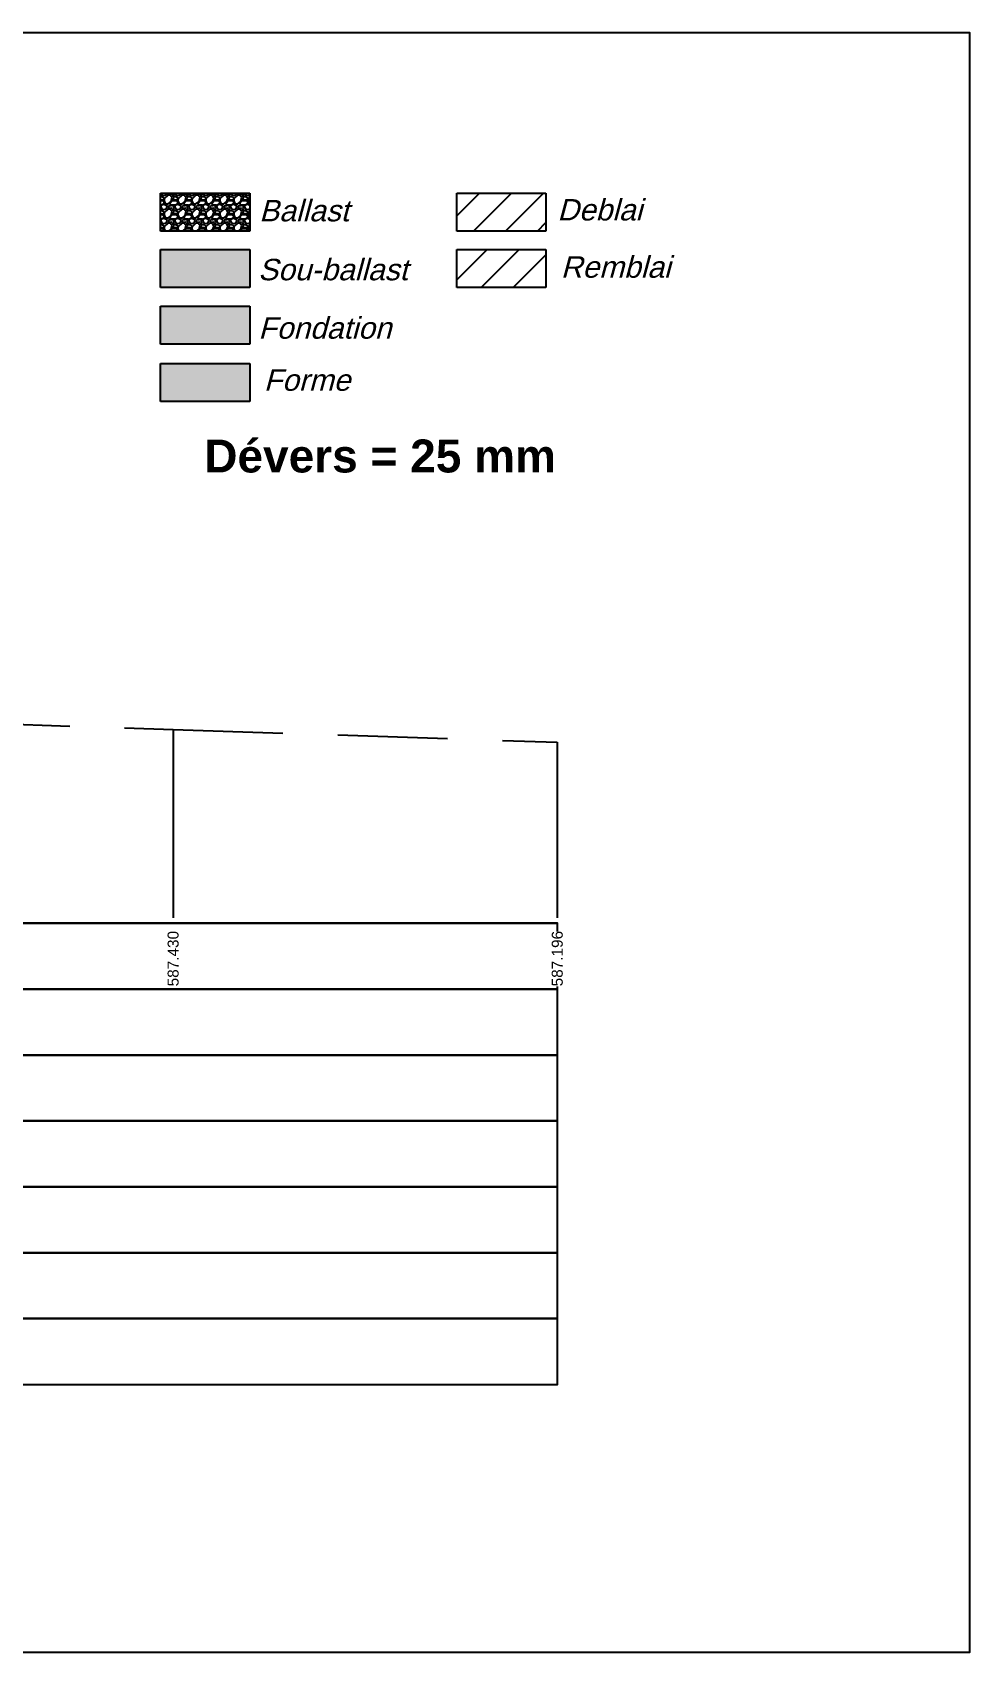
# Model space of a CAD drawing. Header units: millimetres. Extents: x 2762 to 3076, y 916 to 3305.
# Drawn here: x 2982.14 to 2999.21, y 1039.4 to 1068.9 of the extents above; entities that cross this region are included whole.
import ezdxf

# ---------------------------------------------------------------- set-up
doc = ezdxf.new("R2010")
doc.units = ezdxf.units.MM
doc.header["$LTSCALE"] = 2
doc.linetypes.add('CACHE', pattern=[9.525, 6.35, -3.175])
doc.linetypes.add('DASHED', pattern=[0.75, 0.5, -0.25])
doc.layers.add('C-ANNO-TABL-TEXT', color=150, linetype='Continuous')
doc.styles.add('ARIAL', font='arial.ttf')
doc.styles.add('C3D_Profil_Travers', font='romans.shx')
doc.styles.get("Standard").update_dxf_attribs({"font": 'arial.ttf'})

msp = doc.modelspace()

# ---------------------------------------------------------------- hatches: boundary and pattern name
h = msp.add_hatch(color=11)
h.dxf.hatch_style = 1
h.paths.add_polyline_path([(2986.106, 1064.949), (2984.48, 1064.949), (2984.48, 1064.257), (2986.106, 1064.257)])
h = msp.add_hatch(color=30)
h.dxf.hatch_style = 1
h.paths.add_polyline_path([(2986.106, 1063.922), (2984.48, 1063.922), (2984.48, 1063.23), (2986.106, 1063.23)])
h = msp.add_hatch(color=83)
h.dxf.hatch_style = 1
h.paths.add_polyline_path([(2986.106, 1062.876), (2984.48, 1062.876), (2984.48, 1062.184), (2986.106, 1062.184)])

# ---------------------------------------------------------------- linework, layer by layer
for p, q in [((2984.48, 1065.977), (2986.106, 1065.977)), ((2984.48, 1065.285), (2984.48, 1065.977)), ((2986.106, 1065.977), (2986.106, 1065.285)), ((2989.873, 1065.977), (2991.499, 1065.977)), ((2989.873, 1065.285), (2989.873, 1065.977)), ((2991.499, 1065.977), (2991.499, 1065.285)), ((2986.106, 1065.285), (2984.48, 1065.285)), ((2991.499, 1065.285), (2989.873, 1065.285)), ((2984.48, 1064.949), (2986.106, 1064.949)), ((2984.48, 1064.257), (2984.48, 1064.949)), ((2986.106, 1064.949), (2986.106, 1064.257)), ((2989.873, 1064.949), (2991.499, 1064.949)), ((2989.873, 1064.257), (2989.873, 1064.949)), ((2991.499, 1064.949), (2991.499, 1064.257)), ((2986.106, 1064.257), (2984.48, 1064.257)), ((2991.499, 1064.257), (2989.873, 1064.257)), ((2984.48, 1063.922), (2986.106, 1063.922)), ((2984.48, 1063.23), (2984.48, 1063.922)), ((2986.106, 1063.922), (2986.106, 1063.23)), ((2986.106, 1063.23), (2984.48, 1063.23)), ((2984.48, 1062.876), (2986.106, 1062.876)), ((2984.48, 1062.184), (2984.48, 1062.876)), ((2986.106, 1062.876), (2986.106, 1062.184)), ((2986.106, 1062.184), (2984.48, 1062.184))]:
    msp.add_line(p, q)
at = {"linetype": 'Continuous'}
for p, q in [((2984.483, 1065.931), (2984.48, 1065.932)), ((2984.48, 1065.928), (2984.483, 1065.93)), ((2984.52, 1065.902), (2984.48, 1065.908)), ((2984.48, 1065.863), (2984.53, 1065.856)), ((2984.48, 1065.842), (2984.506, 1065.842)), ((2984.486, 1065.977), (2984.499, 1065.946)), ((2984.498, 1065.946), (2984.541, 1065.933)), ((2984.505, 1065.844), (2984.539, 1065.821)), ((2984.543, 1065.886), (2984.522, 1065.904)), ((2984.529, 1065.847), (2984.542, 1065.87)), ((2984.541, 1065.933), (2984.585, 1065.946)), ((2984.544, 1065.887), (2984.542, 1065.834)), ((2984.542, 1065.87), (2984.542, 1065.885)), ((2984.609, 1065.934), (2984.55, 1065.88)), ((2984.585, 1065.946), (2984.596, 1065.977)), ((2984.662, 1065.933), (2984.601, 1065.939)), ((2984.642, 1065.951), (2984.618, 1065.977)), ((2984.685, 1065.957), (2984.627, 1065.952)), ((2984.649, 1065.791), (2984.694, 1065.842)), ((2984.689, 1065.889), (2984.661, 1065.935)), ((2984.671, 1065.826), (2984.691, 1065.89)), ((2984.688, 1065.933), (2984.698, 1065.908)), ((2984.707, 1065.941), (2984.689, 1065.934)), ((2984.694, 1065.842), (2984.76, 1065.842)), ((2984.699, 1065.908), (2984.737, 1065.93)), ((2984.724, 1065.91), (2984.699, 1065.885)), ((2984.699, 1065.885), (2984.719, 1065.854)), ((2984.719, 1065.977), (2984.701, 1065.957)), ((2984.737, 1065.931), (2984.706, 1065.941)), ((2984.72, 1065.864), (2984.784, 1065.856)), ((2984.774, 1065.902), (2984.724, 1065.909)), ((2984.74, 1065.977), (2984.753, 1065.946)), ((2984.752, 1065.946), (2984.795, 1065.933)), ((2984.759, 1065.844), (2984.793, 1065.821)), ((2984.797, 1065.886), (2984.776, 1065.904)), ((2984.783, 1065.847), (2984.796, 1065.87)), ((2984.795, 1065.933), (2984.839, 1065.946)), ((2984.798, 1065.887), (2984.796, 1065.834)), ((2984.796, 1065.87), (2984.796, 1065.885)), ((2984.863, 1065.934), (2984.804, 1065.88)), ((2984.839, 1065.946), (2984.85, 1065.977)), ((2984.916, 1065.933), (2984.855, 1065.939)), ((2984.896, 1065.951), (2984.872, 1065.977)), ((2984.939, 1065.957), (2984.881, 1065.952)), ((2984.903, 1065.791), (2984.948, 1065.842)), ((2984.943, 1065.889), (2984.915, 1065.935)), ((2984.925, 1065.826), (2984.945, 1065.89)), ((2984.942, 1065.933), (2984.952, 1065.908)), ((2984.961, 1065.941), (2984.943, 1065.934)), ((2984.948, 1065.842), (2985.014, 1065.842)), ((2984.953, 1065.908), (2984.991, 1065.93)), ((2984.978, 1065.91), (2984.953, 1065.885)), ((2984.953, 1065.885), (2984.973, 1065.854)), ((2984.973, 1065.977), (2984.955, 1065.957)), ((2984.991, 1065.931), (2984.96, 1065.941)), ((2984.974, 1065.864), (2985.038, 1065.856)), ((2985.028, 1065.902), (2984.978, 1065.909)), ((2984.994, 1065.977), (2985.007, 1065.946)), ((2985.006, 1065.946), (2985.049, 1065.933)), ((2985.013, 1065.844), (2985.047, 1065.821)), ((2985.051, 1065.886), (2985.03, 1065.904)), ((2985.037, 1065.847), (2985.05, 1065.87)), ((2985.049, 1065.933), (2985.093, 1065.946)), ((2985.052, 1065.887), (2985.05, 1065.834)), ((2985.05, 1065.87), (2985.05, 1065.885)), ((2985.117, 1065.934), (2985.058, 1065.88)), ((2985.093, 1065.946), (2985.104, 1065.977)), ((2985.17, 1065.933), (2985.109, 1065.939)), ((2985.15, 1065.951), (2985.126, 1065.977)), ((2985.193, 1065.957), (2985.135, 1065.952)), ((2985.157, 1065.791), (2985.202, 1065.842)), ((2985.197, 1065.889), (2985.169, 1065.935)), ((2985.179, 1065.826), (2985.199, 1065.89)), ((2985.196, 1065.933), (2985.206, 1065.908)), ((2985.215, 1065.941), (2985.197, 1065.934)), ((2985.202, 1065.842), (2985.268, 1065.842)), ((2985.207, 1065.908), (2985.245, 1065.93)), ((2985.232, 1065.91), (2985.207, 1065.885)), ((2985.207, 1065.885), (2985.227, 1065.854)), ((2985.227, 1065.977), (2985.209, 1065.957)), ((2985.245, 1065.931), (2985.214, 1065.941)), ((2985.228, 1065.864), (2985.292, 1065.856)), ((2985.282, 1065.902), (2985.232, 1065.909)), ((2985.248, 1065.977), (2985.261, 1065.946)), ((2985.26, 1065.946), (2985.303, 1065.933)), ((2985.267, 1065.844), (2985.301, 1065.821)), ((2985.305, 1065.886), (2985.284, 1065.904)), ((2985.291, 1065.847), (2985.304, 1065.87)), ((2985.303, 1065.933), (2985.347, 1065.946)), ((2985.306, 1065.887), (2985.304, 1065.834)), ((2985.304, 1065.87), (2985.304, 1065.885)), ((2985.371, 1065.934), (2985.312, 1065.88)), ((2985.347, 1065.946), (2985.358, 1065.977)), ((2985.424, 1065.933), (2985.363, 1065.939)), ((2985.404, 1065.951), (2985.38, 1065.977)), ((2985.447, 1065.957), (2985.389, 1065.952)), ((2985.411, 1065.791), (2985.456, 1065.842)), ((2985.451, 1065.889), (2985.423, 1065.935)), ((2985.433, 1065.826), (2985.453, 1065.89)), ((2985.45, 1065.933), (2985.46, 1065.908)), ((2985.469, 1065.941), (2985.451, 1065.934)), ((2985.456, 1065.842), (2985.522, 1065.842)), ((2985.461, 1065.908), (2985.499, 1065.93)), ((2985.486, 1065.91), (2985.461, 1065.885)), ((2985.461, 1065.885), (2985.481, 1065.854)), ((2985.481, 1065.977), (2985.463, 1065.957)), ((2985.499, 1065.931), (2985.468, 1065.941)), ((2985.482, 1065.864), (2985.546, 1065.856)), ((2985.536, 1065.902), (2985.486, 1065.909)), ((2985.502, 1065.977), (2985.515, 1065.946)), ((2985.514, 1065.946), (2985.557, 1065.933)), ((2985.521, 1065.844), (2985.555, 1065.821)), ((2985.559, 1065.886), (2985.538, 1065.904)), ((2985.545, 1065.847), (2985.558, 1065.87)), ((2985.557, 1065.933), (2985.601, 1065.946)), ((2985.56, 1065.887), (2985.558, 1065.834)), ((2985.558, 1065.87), (2985.558, 1065.885)), ((2985.625, 1065.934), (2985.566, 1065.88)), ((2985.601, 1065.946), (2985.612, 1065.977)), ((2985.678, 1065.933), (2985.617, 1065.939)), ((2985.658, 1065.951), (2985.634, 1065.977)), ((2985.701, 1065.957), (2985.643, 1065.952)), ((2985.665, 1065.791), (2985.71, 1065.842)), ((2985.705, 1065.889), (2985.677, 1065.935)), ((2985.687, 1065.826), (2985.707, 1065.89)), ((2985.704, 1065.933), (2985.714, 1065.908)), ((2985.723, 1065.941), (2985.705, 1065.934)), ((2985.71, 1065.842), (2985.776, 1065.842)), ((2985.715, 1065.908), (2985.753, 1065.93)), ((2985.74, 1065.91), (2985.715, 1065.885)), ((2985.715, 1065.885), (2985.735, 1065.854)), ((2985.735, 1065.977), (2985.717, 1065.957)), ((2985.753, 1065.931), (2985.722, 1065.941)), ((2985.736, 1065.864), (2985.8, 1065.856)), ((2985.79, 1065.902), (2985.74, 1065.909)), ((2985.756, 1065.977), (2985.769, 1065.946)), ((2985.768, 1065.946), (2985.811, 1065.933)), ((2985.775, 1065.844), (2985.809, 1065.821)), ((2985.813, 1065.886), (2985.792, 1065.904)), ((2985.799, 1065.847), (2985.812, 1065.87)), ((2985.811, 1065.933), (2985.855, 1065.946)), ((2985.814, 1065.887), (2985.812, 1065.834)), ((2985.812, 1065.87), (2985.812, 1065.885)), ((2985.879, 1065.934), (2985.82, 1065.88)), ((2985.855, 1065.946), (2985.866, 1065.977)), ((2985.932, 1065.933), (2985.871, 1065.939)), ((2985.912, 1065.951), (2985.888, 1065.977)), ((2985.955, 1065.957), (2985.897, 1065.952)), ((2985.919, 1065.791), (2985.964, 1065.842)), ((2985.959, 1065.889), (2985.931, 1065.935)), ((2985.941, 1065.826), (2985.961, 1065.89)), ((2985.958, 1065.933), (2985.968, 1065.908)), ((2985.977, 1065.941), (2985.959, 1065.934)), ((2985.964, 1065.842), (2986.03, 1065.842)), ((2985.969, 1065.908), (2986.007, 1065.93)), ((2985.994, 1065.91), (2985.969, 1065.885)), ((2985.969, 1065.885), (2985.989, 1065.854)), ((2985.989, 1065.977), (2985.971, 1065.957)), ((2986.007, 1065.931), (2985.976, 1065.941)), ((2985.99, 1065.864), (2986.054, 1065.856)), ((2986.044, 1065.902), (2985.994, 1065.909)), ((2986.01, 1065.977), (2986.023, 1065.946)), ((2986.022, 1065.946), (2986.065, 1065.933)), ((2986.029, 1065.844), (2986.063, 1065.821)), ((2986.067, 1065.886), (2986.046, 1065.904)), ((2986.053, 1065.847), (2986.066, 1065.87)), ((2986.065, 1065.933), (2986.106, 1065.946)), ((2986.068, 1065.887), (2986.066, 1065.834)), ((2986.066, 1065.87), (2986.066, 1065.885)), ((2986.106, 1065.91), (2986.074, 1065.88)), ((2984.532, 1065.777), (2984.48, 1065.75)), ((2984.483, 1065.677), (2984.48, 1065.678)), ((2984.48, 1065.674), (2984.483, 1065.676)), ((2984.52, 1065.648), (2984.48, 1065.654)), ((2984.48, 1065.609), (2984.53, 1065.602)), ((2984.48, 1065.588), (2984.506, 1065.588)), ((2984.484, 1065.727), (2984.499, 1065.692)), ((2984.485, 1065.727), (2984.501, 1065.763)), ((2984.498, 1065.692), (2984.541, 1065.679)), ((2984.501, 1065.764), (2984.542, 1065.776)), ((2984.505, 1065.59), (2984.539, 1065.567)), ((2984.543, 1065.632), (2984.522, 1065.65)), ((2984.539, 1065.819), (2984.529, 1065.783)), ((2984.529, 1065.593), (2984.542, 1065.616)), ((2984.539, 1065.565), (2984.529, 1065.529)), ((2984.541, 1065.775), (2984.582, 1065.759)), ((2984.541, 1065.679), (2984.585, 1065.692)), ((2984.542, 1065.834), (2984.562, 1065.786)), ((2984.544, 1065.633), (2984.542, 1065.58)), ((2984.542, 1065.616), (2984.542, 1065.631)), ((2984.542, 1065.58), (2984.562, 1065.532)), ((2984.609, 1065.68), (2984.55, 1065.626)), ((2984.562, 1065.783), (2984.615, 1065.781)), ((2984.581, 1065.761), (2984.596, 1065.728)), ((2984.585, 1065.692), (2984.598, 1065.727)), ((2984.662, 1065.679), (2984.601, 1065.685)), ((2984.642, 1065.697), (2984.614, 1065.727)), ((2984.615, 1065.783), (2984.671, 1065.827)), ((2984.615, 1065.727), (2984.623, 1065.748)), ((2984.615, 1065.529), (2984.671, 1065.573)), ((2984.671, 1065.747), (2984.623, 1065.742)), ((2984.685, 1065.703), (2984.627, 1065.698)), ((2984.649, 1065.537), (2984.694, 1065.588)), ((2984.668, 1065.761), (2984.65, 1065.792)), ((2984.689, 1065.635), (2984.661, 1065.681)), ((2984.73, 1065.757), (2984.666, 1065.762)), ((2984.722, 1065.74), (2984.671, 1065.753)), ((2984.671, 1065.572), (2984.691, 1065.636)), ((2984.688, 1065.679), (2984.698, 1065.654)), ((2984.707, 1065.687), (2984.689, 1065.68)), ((2984.694, 1065.588), (2984.76, 1065.588)), ((2984.699, 1065.654), (2984.737, 1065.676)), ((2984.724, 1065.656), (2984.699, 1065.631)), ((2984.699, 1065.631), (2984.719, 1065.6)), ((2984.724, 1065.728), (2984.701, 1065.703)), ((2984.737, 1065.677), (2984.706, 1065.687)), ((2984.72, 1065.61), (2984.784, 1065.602)), ((2984.724, 1065.727), (2984.722, 1065.74)), ((2984.774, 1065.648), (2984.724, 1065.655)), ((2984.786, 1065.777), (2984.733, 1065.749)), ((2984.738, 1065.727), (2984.753, 1065.692)), ((2984.739, 1065.727), (2984.755, 1065.763)), ((2984.752, 1065.692), (2984.795, 1065.679)), ((2984.755, 1065.764), (2984.796, 1065.776)), ((2984.759, 1065.59), (2984.793, 1065.567)), ((2984.797, 1065.632), (2984.776, 1065.65)), ((2984.793, 1065.819), (2984.783, 1065.783)), ((2984.783, 1065.593), (2984.796, 1065.616)), ((2984.793, 1065.565), (2984.783, 1065.529)), ((2984.795, 1065.775), (2984.836, 1065.759)), ((2984.795, 1065.679), (2984.839, 1065.692)), ((2984.796, 1065.834), (2984.816, 1065.786)), ((2984.798, 1065.633), (2984.796, 1065.58)), ((2984.796, 1065.616), (2984.796, 1065.631)), ((2984.796, 1065.58), (2984.816, 1065.532)), ((2984.863, 1065.68), (2984.804, 1065.626)), ((2984.816, 1065.783), (2984.869, 1065.781)), ((2984.835, 1065.761), (2984.85, 1065.728)), ((2984.839, 1065.692), (2984.852, 1065.727)), ((2984.916, 1065.679), (2984.855, 1065.685)), ((2984.896, 1065.697), (2984.868, 1065.727)), ((2984.869, 1065.783), (2984.925, 1065.827)), ((2984.869, 1065.727), (2984.877, 1065.748)), ((2984.869, 1065.529), (2984.925, 1065.573)), ((2984.925, 1065.747), (2984.877, 1065.742)), ((2984.939, 1065.703), (2984.881, 1065.698)), ((2984.903, 1065.537), (2984.948, 1065.588)), ((2984.922, 1065.761), (2984.904, 1065.792)), ((2984.943, 1065.635), (2984.915, 1065.681)), ((2984.984, 1065.757), (2984.92, 1065.762)), ((2984.976, 1065.74), (2984.925, 1065.753)), ((2984.925, 1065.572), (2984.945, 1065.636)), ((2984.942, 1065.679), (2984.952, 1065.654)), ((2984.961, 1065.687), (2984.943, 1065.68)), ((2984.948, 1065.588), (2985.014, 1065.588)), ((2984.953, 1065.654), (2984.991, 1065.676)), ((2984.978, 1065.656), (2984.953, 1065.631)), ((2984.953, 1065.631), (2984.973, 1065.6)), ((2984.978, 1065.728), (2984.955, 1065.703)), ((2984.991, 1065.677), (2984.96, 1065.687)), ((2984.974, 1065.61), (2985.038, 1065.602)), ((2984.978, 1065.727), (2984.976, 1065.74)), ((2985.028, 1065.648), (2984.978, 1065.655)), ((2985.04, 1065.777), (2984.987, 1065.749)), ((2984.992, 1065.727), (2985.007, 1065.692)), ((2984.993, 1065.727), (2985.009, 1065.763)), ((2985.006, 1065.692), (2985.049, 1065.679)), ((2985.009, 1065.764), (2985.05, 1065.776)), ((2985.013, 1065.59), (2985.047, 1065.567)), ((2985.051, 1065.632), (2985.03, 1065.65)), ((2985.047, 1065.819), (2985.037, 1065.783)), ((2985.037, 1065.593), (2985.05, 1065.616)), ((2985.047, 1065.565), (2985.037, 1065.529)), ((2985.049, 1065.775), (2985.09, 1065.759)), ((2985.049, 1065.679), (2985.093, 1065.692)), ((2985.05, 1065.834), (2985.07, 1065.786)), ((2985.052, 1065.633), (2985.05, 1065.58)), ((2985.05, 1065.616), (2985.05, 1065.631)), ((2985.05, 1065.58), (2985.07, 1065.532)), ((2985.117, 1065.68), (2985.058, 1065.626)), ((2985.07, 1065.783), (2985.123, 1065.781)), ((2985.089, 1065.761), (2985.104, 1065.728)), ((2985.093, 1065.692), (2985.106, 1065.727)), ((2985.17, 1065.679), (2985.109, 1065.685)), ((2985.15, 1065.697), (2985.122, 1065.727)), ((2985.123, 1065.783), (2985.179, 1065.827)), ((2985.123, 1065.727), (2985.131, 1065.748)), ((2985.123, 1065.529), (2985.179, 1065.573)), ((2985.179, 1065.747), (2985.131, 1065.742)), ((2985.193, 1065.703), (2985.135, 1065.698)), ((2985.157, 1065.537), (2985.202, 1065.588)), ((2985.176, 1065.761), (2985.158, 1065.792)), ((2985.197, 1065.635), (2985.169, 1065.681)), ((2985.238, 1065.757), (2985.174, 1065.762)), ((2985.23, 1065.74), (2985.179, 1065.753)), ((2985.179, 1065.572), (2985.199, 1065.636)), ((2985.196, 1065.679), (2985.206, 1065.654)), ((2985.215, 1065.687), (2985.197, 1065.68)), ((2985.202, 1065.588), (2985.268, 1065.588)), ((2985.207, 1065.654), (2985.245, 1065.676)), ((2985.232, 1065.656), (2985.207, 1065.631)), ((2985.207, 1065.631), (2985.227, 1065.6)), ((2985.232, 1065.728), (2985.209, 1065.703)), ((2985.245, 1065.677), (2985.214, 1065.687)), ((2985.228, 1065.61), (2985.292, 1065.602)), ((2985.232, 1065.727), (2985.23, 1065.74)), ((2985.282, 1065.648), (2985.232, 1065.655)), ((2985.294, 1065.777), (2985.241, 1065.749)), ((2985.246, 1065.727), (2985.261, 1065.692)), ((2985.247, 1065.727), (2985.263, 1065.763)), ((2985.26, 1065.692), (2985.303, 1065.679)), ((2985.263, 1065.764), (2985.304, 1065.776)), ((2985.267, 1065.59), (2985.301, 1065.567)), ((2985.305, 1065.632), (2985.284, 1065.65)), ((2985.301, 1065.819), (2985.291, 1065.783)), ((2985.291, 1065.593), (2985.304, 1065.616)), ((2985.301, 1065.565), (2985.291, 1065.529)), ((2985.303, 1065.775), (2985.344, 1065.759)), ((2985.303, 1065.679), (2985.347, 1065.692)), ((2985.304, 1065.834), (2985.324, 1065.786)), ((2985.306, 1065.633), (2985.304, 1065.58)), ((2985.304, 1065.616), (2985.304, 1065.631)), ((2985.304, 1065.58), (2985.324, 1065.532)), ((2985.371, 1065.68), (2985.312, 1065.626)), ((2985.324, 1065.783), (2985.377, 1065.781)), ((2985.343, 1065.761), (2985.358, 1065.728)), ((2985.347, 1065.692), (2985.36, 1065.727)), ((2985.424, 1065.679), (2985.363, 1065.685)), ((2985.404, 1065.697), (2985.376, 1065.727)), ((2985.377, 1065.783), (2985.433, 1065.827)), ((2985.377, 1065.727), (2985.385, 1065.748)), ((2985.377, 1065.529), (2985.433, 1065.573)), ((2985.433, 1065.747), (2985.385, 1065.742)), ((2985.447, 1065.703), (2985.389, 1065.698)), ((2985.411, 1065.537), (2985.456, 1065.588)), ((2985.43, 1065.761), (2985.412, 1065.792)), ((2985.451, 1065.635), (2985.423, 1065.681)), ((2985.492, 1065.757), (2985.428, 1065.762)), ((2985.484, 1065.74), (2985.433, 1065.753)), ((2985.433, 1065.572), (2985.453, 1065.636)), ((2985.45, 1065.679), (2985.46, 1065.654)), ((2985.469, 1065.687), (2985.451, 1065.68)), ((2985.456, 1065.588), (2985.522, 1065.588)), ((2985.461, 1065.654), (2985.499, 1065.676)), ((2985.486, 1065.656), (2985.461, 1065.631)), ((2985.461, 1065.631), (2985.481, 1065.6)), ((2985.486, 1065.728), (2985.463, 1065.703)), ((2985.499, 1065.677), (2985.468, 1065.687)), ((2985.482, 1065.61), (2985.546, 1065.602)), ((2985.486, 1065.727), (2985.484, 1065.74)), ((2985.536, 1065.648), (2985.486, 1065.655)), ((2985.548, 1065.777), (2985.495, 1065.749)), ((2985.5, 1065.727), (2985.515, 1065.692)), ((2985.501, 1065.727), (2985.517, 1065.763)), ((2985.514, 1065.692), (2985.557, 1065.679)), ((2985.517, 1065.764), (2985.558, 1065.776)), ((2985.521, 1065.59), (2985.555, 1065.567)), ((2985.559, 1065.632), (2985.538, 1065.65)), ((2985.555, 1065.819), (2985.545, 1065.783)), ((2985.545, 1065.593), (2985.558, 1065.616)), ((2985.555, 1065.565), (2985.545, 1065.529)), ((2985.557, 1065.775), (2985.598, 1065.759)), ((2985.557, 1065.679), (2985.601, 1065.692)), ((2985.558, 1065.834), (2985.578, 1065.786)), ((2985.56, 1065.633), (2985.558, 1065.58)), ((2985.558, 1065.616), (2985.558, 1065.631)), ((2985.558, 1065.58), (2985.578, 1065.532)), ((2985.625, 1065.68), (2985.566, 1065.626)), ((2985.578, 1065.783), (2985.631, 1065.781)), ((2985.597, 1065.761), (2985.612, 1065.728)), ((2985.601, 1065.692), (2985.614, 1065.727)), ((2985.678, 1065.679), (2985.617, 1065.685)), ((2985.658, 1065.697), (2985.63, 1065.727)), ((2985.631, 1065.783), (2985.687, 1065.827)), ((2985.631, 1065.727), (2985.639, 1065.748)), ((2985.631, 1065.529), (2985.687, 1065.573)), ((2985.687, 1065.747), (2985.639, 1065.742)), ((2985.701, 1065.703), (2985.643, 1065.698)), ((2985.665, 1065.537), (2985.71, 1065.588)), ((2985.684, 1065.761), (2985.666, 1065.792)), ((2985.705, 1065.635), (2985.677, 1065.681)), ((2985.746, 1065.757), (2985.682, 1065.762)), ((2985.738, 1065.74), (2985.687, 1065.753)), ((2985.687, 1065.572), (2985.707, 1065.636)), ((2985.704, 1065.679), (2985.714, 1065.654)), ((2985.723, 1065.687), (2985.705, 1065.68)), ((2985.71, 1065.588), (2985.776, 1065.588)), ((2985.715, 1065.654), (2985.753, 1065.676)), ((2985.74, 1065.656), (2985.715, 1065.631)), ((2985.715, 1065.631), (2985.735, 1065.6)), ((2985.74, 1065.728), (2985.717, 1065.703)), ((2985.753, 1065.677), (2985.722, 1065.687)), ((2985.736, 1065.61), (2985.8, 1065.602)), ((2985.74, 1065.727), (2985.738, 1065.74)), ((2985.79, 1065.648), (2985.74, 1065.655)), ((2985.802, 1065.777), (2985.749, 1065.749)), ((2985.754, 1065.727), (2985.769, 1065.692)), ((2985.755, 1065.727), (2985.771, 1065.763)), ((2985.768, 1065.692), (2985.811, 1065.679)), ((2985.771, 1065.764), (2985.812, 1065.776)), ((2985.775, 1065.59), (2985.809, 1065.567)), ((2985.813, 1065.632), (2985.792, 1065.65)), ((2985.809, 1065.819), (2985.799, 1065.783)), ((2985.799, 1065.593), (2985.812, 1065.616)), ((2985.809, 1065.565), (2985.799, 1065.529)), ((2985.811, 1065.775), (2985.852, 1065.759)), ((2985.811, 1065.679), (2985.855, 1065.692)), ((2985.812, 1065.834), (2985.832, 1065.786)), ((2985.814, 1065.633), (2985.812, 1065.58)), ((2985.812, 1065.616), (2985.812, 1065.631)), ((2985.812, 1065.58), (2985.832, 1065.532)), ((2985.879, 1065.68), (2985.82, 1065.626)), ((2985.832, 1065.783), (2985.885, 1065.781)), ((2985.851, 1065.761), (2985.866, 1065.728)), ((2985.855, 1065.692), (2985.868, 1065.727)), ((2985.932, 1065.679), (2985.871, 1065.685)), ((2985.912, 1065.697), (2985.884, 1065.727)), ((2985.885, 1065.783), (2985.941, 1065.827)), ((2985.885, 1065.727), (2985.893, 1065.748)), ((2985.885, 1065.529), (2985.941, 1065.573)), ((2985.941, 1065.747), (2985.893, 1065.742)), ((2985.955, 1065.703), (2985.897, 1065.698)), ((2985.919, 1065.537), (2985.964, 1065.588)), ((2985.938, 1065.761), (2985.92, 1065.792)), ((2985.959, 1065.635), (2985.931, 1065.681)), ((2986, 1065.757), (2985.936, 1065.762)), ((2985.992, 1065.74), (2985.941, 1065.753)), ((2985.941, 1065.572), (2985.961, 1065.636)), ((2985.958, 1065.679), (2985.968, 1065.654)), ((2985.977, 1065.687), (2985.959, 1065.68)), ((2985.964, 1065.588), (2986.03, 1065.588)), ((2985.969, 1065.654), (2986.007, 1065.676)), ((2985.994, 1065.656), (2985.969, 1065.631)), ((2985.969, 1065.631), (2985.989, 1065.6)), ((2985.994, 1065.728), (2985.971, 1065.703)), ((2986.007, 1065.677), (2985.976, 1065.687)), ((2985.99, 1065.61), (2986.054, 1065.602)), ((2985.994, 1065.727), (2985.992, 1065.74)), ((2986.044, 1065.648), (2985.994, 1065.655)), ((2986.056, 1065.777), (2986.003, 1065.749)), ((2986.008, 1065.727), (2986.023, 1065.692)), ((2986.009, 1065.727), (2986.025, 1065.763)), ((2986.022, 1065.692), (2986.065, 1065.679)), ((2986.025, 1065.764), (2986.066, 1065.776)), ((2986.029, 1065.59), (2986.063, 1065.567)), ((2986.067, 1065.632), (2986.046, 1065.65)), ((2986.063, 1065.819), (2986.053, 1065.783)), ((2986.053, 1065.593), (2986.066, 1065.616)), ((2986.063, 1065.565), (2986.053, 1065.529)), ((2986.065, 1065.775), (2986.106, 1065.759)), ((2986.065, 1065.679), (2986.106, 1065.692)), ((2986.066, 1065.834), (2986.086, 1065.786)), ((2986.068, 1065.633), (2986.066, 1065.58)), ((2986.066, 1065.616), (2986.066, 1065.631)), ((2986.066, 1065.58), (2986.086, 1065.532)), ((2986.106, 1065.656), (2986.074, 1065.626)), ((2986.086, 1065.783), (2986.106, 1065.782)), ((2986.105, 1065.761), (2986.106, 1065.758)), ((2984.532, 1065.523), (2984.48, 1065.496)), ((2984.483, 1065.423), (2984.48, 1065.424)), ((2984.48, 1065.42), (2984.483, 1065.422)), ((2984.52, 1065.394), (2984.48, 1065.4)), ((2984.48, 1065.355), (2984.53, 1065.348)), ((2984.48, 1065.334), (2984.506, 1065.334)), ((2984.484, 1065.473), (2984.499, 1065.438)), ((2984.485, 1065.473), (2984.501, 1065.509)), ((2984.498, 1065.438), (2984.541, 1065.425)), ((2984.501, 1065.51), (2984.542, 1065.522)), ((2984.505, 1065.336), (2984.539, 1065.313)), ((2984.543, 1065.378), (2984.522, 1065.396)), ((2984.529, 1065.339), (2984.542, 1065.362)), ((2984.539, 1065.311), (2984.531, 1065.285)), ((2984.541, 1065.521), (2984.582, 1065.505)), ((2984.541, 1065.425), (2984.585, 1065.438)), ((2984.544, 1065.379), (2984.542, 1065.326)), ((2984.542, 1065.362), (2984.542, 1065.377)), ((2984.542, 1065.326), (2984.56, 1065.285)), ((2984.609, 1065.426), (2984.55, 1065.372)), ((2984.562, 1065.529), (2984.615, 1065.527)), ((2984.581, 1065.507), (2984.596, 1065.474)), ((2984.585, 1065.438), (2984.598, 1065.473)), ((2984.662, 1065.425), (2984.601, 1065.431)), ((2984.642, 1065.443), (2984.614, 1065.473)), ((2984.615, 1065.473), (2984.623, 1065.494)), ((2984.671, 1065.493), (2984.623, 1065.488)), ((2984.685, 1065.449), (2984.627, 1065.444)), ((2984.627, 1065.285), (2984.671, 1065.319)), ((2984.668, 1065.507), (2984.65, 1065.538)), ((2984.65, 1065.285), (2984.694, 1065.334)), ((2984.689, 1065.381), (2984.661, 1065.427)), ((2984.73, 1065.503), (2984.666, 1065.508)), ((2984.722, 1065.486), (2984.671, 1065.499)), ((2984.671, 1065.318), (2984.691, 1065.382)), ((2984.688, 1065.425), (2984.698, 1065.4)), ((2984.707, 1065.433), (2984.689, 1065.426)), ((2984.694, 1065.334), (2984.76, 1065.334)), ((2984.699, 1065.4), (2984.737, 1065.422)), ((2984.724, 1065.402), (2984.699, 1065.377)), ((2984.699, 1065.377), (2984.719, 1065.346)), ((2984.724, 1065.474), (2984.701, 1065.449)), ((2984.737, 1065.423), (2984.706, 1065.433)), ((2984.72, 1065.356), (2984.784, 1065.348)), ((2984.724, 1065.473), (2984.722, 1065.486)), ((2984.774, 1065.394), (2984.724, 1065.401)), ((2984.786, 1065.523), (2984.733, 1065.495)), ((2984.738, 1065.473), (2984.753, 1065.438)), ((2984.739, 1065.473), (2984.755, 1065.509)), ((2984.752, 1065.438), (2984.795, 1065.425)), ((2984.755, 1065.51), (2984.796, 1065.522)), ((2984.759, 1065.336), (2984.793, 1065.313)), ((2984.797, 1065.378), (2984.776, 1065.396)), ((2984.783, 1065.339), (2984.796, 1065.362)), ((2984.793, 1065.311), (2984.785, 1065.285)), ((2984.795, 1065.521), (2984.836, 1065.505)), ((2984.795, 1065.425), (2984.839, 1065.438)), ((2984.798, 1065.379), (2984.796, 1065.326)), ((2984.796, 1065.362), (2984.796, 1065.377)), ((2984.796, 1065.326), (2984.814, 1065.285)), ((2984.863, 1065.426), (2984.804, 1065.372)), ((2984.816, 1065.529), (2984.869, 1065.527)), ((2984.835, 1065.507), (2984.85, 1065.474)), ((2984.839, 1065.438), (2984.852, 1065.473)), ((2984.916, 1065.425), (2984.855, 1065.431)), ((2984.896, 1065.443), (2984.868, 1065.473)), ((2984.869, 1065.473), (2984.877, 1065.494)), ((2984.925, 1065.493), (2984.877, 1065.488)), ((2984.939, 1065.449), (2984.881, 1065.444)), ((2984.881, 1065.285), (2984.925, 1065.319)), ((2984.922, 1065.507), (2984.904, 1065.538)), ((2984.904, 1065.285), (2984.948, 1065.334)), ((2984.943, 1065.381), (2984.915, 1065.427)), ((2984.984, 1065.503), (2984.92, 1065.508)), ((2984.976, 1065.486), (2984.925, 1065.499)), ((2984.925, 1065.318), (2984.945, 1065.382)), ((2984.942, 1065.425), (2984.952, 1065.4)), ((2984.961, 1065.433), (2984.943, 1065.426)), ((2984.948, 1065.334), (2985.014, 1065.334)), ((2984.953, 1065.4), (2984.991, 1065.422)), ((2984.978, 1065.402), (2984.953, 1065.377)), ((2984.953, 1065.377), (2984.973, 1065.346)), ((2984.978, 1065.474), (2984.955, 1065.449)), ((2984.991, 1065.423), (2984.96, 1065.433)), ((2984.974, 1065.356), (2985.038, 1065.348)), ((2984.978, 1065.473), (2984.976, 1065.486)), ((2985.028, 1065.394), (2984.978, 1065.401)), ((2985.04, 1065.523), (2984.987, 1065.495)), ((2984.992, 1065.473), (2985.007, 1065.438)), ((2984.993, 1065.473), (2985.009, 1065.509)), ((2985.006, 1065.438), (2985.049, 1065.425)), ((2985.009, 1065.51), (2985.05, 1065.522)), ((2985.013, 1065.336), (2985.047, 1065.313)), ((2985.051, 1065.378), (2985.03, 1065.396)), ((2985.037, 1065.339), (2985.05, 1065.362)), ((2985.047, 1065.311), (2985.039, 1065.285)), ((2985.049, 1065.521), (2985.09, 1065.505)), ((2985.049, 1065.425), (2985.093, 1065.438)), ((2985.052, 1065.379), (2985.05, 1065.326)), ((2985.05, 1065.362), (2985.05, 1065.377)), ((2985.05, 1065.326), (2985.068, 1065.285)), ((2985.117, 1065.426), (2985.058, 1065.372)), ((2985.07, 1065.529), (2985.123, 1065.527)), ((2985.089, 1065.507), (2985.104, 1065.474)), ((2985.093, 1065.438), (2985.106, 1065.473)), ((2985.17, 1065.425), (2985.109, 1065.431)), ((2985.15, 1065.443), (2985.122, 1065.473)), ((2985.123, 1065.473), (2985.131, 1065.494)), ((2985.179, 1065.493), (2985.131, 1065.488)), ((2985.193, 1065.449), (2985.135, 1065.444)), ((2985.135, 1065.285), (2985.179, 1065.319)), ((2985.176, 1065.507), (2985.158, 1065.538)), ((2985.158, 1065.285), (2985.202, 1065.334)), ((2985.197, 1065.381), (2985.169, 1065.427)), ((2985.238, 1065.503), (2985.174, 1065.508)), ((2985.23, 1065.486), (2985.179, 1065.499)), ((2985.179, 1065.318), (2985.199, 1065.382)), ((2985.196, 1065.425), (2985.206, 1065.4)), ((2985.215, 1065.433), (2985.197, 1065.426)), ((2985.202, 1065.334), (2985.268, 1065.334)), ((2985.207, 1065.4), (2985.245, 1065.422)), ((2985.232, 1065.402), (2985.207, 1065.377)), ((2985.207, 1065.377), (2985.227, 1065.346)), ((2985.232, 1065.474), (2985.209, 1065.449)), ((2985.245, 1065.423), (2985.214, 1065.433)), ((2985.228, 1065.356), (2985.292, 1065.348)), ((2985.232, 1065.473), (2985.23, 1065.486)), ((2985.282, 1065.394), (2985.232, 1065.401)), ((2985.294, 1065.523), (2985.241, 1065.495)), ((2985.246, 1065.473), (2985.261, 1065.438)), ((2985.247, 1065.473), (2985.263, 1065.509)), ((2985.26, 1065.438), (2985.303, 1065.425)), ((2985.263, 1065.51), (2985.304, 1065.522)), ((2985.267, 1065.336), (2985.301, 1065.313)), ((2985.305, 1065.378), (2985.284, 1065.396)), ((2985.291, 1065.339), (2985.304, 1065.362)), ((2985.301, 1065.311), (2985.293, 1065.285)), ((2985.303, 1065.521), (2985.344, 1065.505)), ((2985.303, 1065.425), (2985.347, 1065.438)), ((2985.306, 1065.379), (2985.304, 1065.326)), ((2985.304, 1065.362), (2985.304, 1065.377)), ((2985.304, 1065.326), (2985.322, 1065.285)), ((2985.371, 1065.426), (2985.312, 1065.372)), ((2985.324, 1065.529), (2985.377, 1065.527)), ((2985.343, 1065.507), (2985.358, 1065.474)), ((2985.347, 1065.438), (2985.36, 1065.473)), ((2985.424, 1065.425), (2985.363, 1065.431)), ((2985.404, 1065.443), (2985.376, 1065.473)), ((2985.377, 1065.473), (2985.385, 1065.494)), ((2985.433, 1065.493), (2985.385, 1065.488)), ((2985.447, 1065.449), (2985.389, 1065.444)), ((2985.389, 1065.285), (2985.433, 1065.319)), ((2985.43, 1065.507), (2985.412, 1065.538)), ((2985.412, 1065.285), (2985.456, 1065.334)), ((2985.451, 1065.381), (2985.423, 1065.427)), ((2985.492, 1065.503), (2985.428, 1065.508)), ((2985.484, 1065.486), (2985.433, 1065.499)), ((2985.433, 1065.318), (2985.453, 1065.382)), ((2985.45, 1065.425), (2985.46, 1065.4)), ((2985.469, 1065.433), (2985.451, 1065.426)), ((2985.456, 1065.334), (2985.522, 1065.334)), ((2985.461, 1065.4), (2985.499, 1065.422)), ((2985.486, 1065.402), (2985.461, 1065.377)), ((2985.461, 1065.377), (2985.481, 1065.346)), ((2985.486, 1065.474), (2985.463, 1065.449)), ((2985.499, 1065.423), (2985.468, 1065.433)), ((2985.482, 1065.356), (2985.546, 1065.348)), ((2985.486, 1065.473), (2985.484, 1065.486)), ((2985.536, 1065.394), (2985.486, 1065.401)), ((2985.548, 1065.523), (2985.495, 1065.495)), ((2985.5, 1065.473), (2985.515, 1065.438)), ((2985.501, 1065.473), (2985.517, 1065.509)), ((2985.514, 1065.438), (2985.557, 1065.425)), ((2985.517, 1065.51), (2985.558, 1065.522)), ((2985.521, 1065.336), (2985.555, 1065.313)), ((2985.559, 1065.378), (2985.538, 1065.396)), ((2985.545, 1065.339), (2985.558, 1065.362)), ((2985.555, 1065.311), (2985.547, 1065.285)), ((2985.557, 1065.521), (2985.598, 1065.505)), ((2985.557, 1065.425), (2985.601, 1065.438)), ((2985.56, 1065.379), (2985.558, 1065.326)), ((2985.558, 1065.362), (2985.558, 1065.377)), ((2985.558, 1065.326), (2985.576, 1065.285)), ((2985.625, 1065.426), (2985.566, 1065.372)), ((2985.578, 1065.529), (2985.631, 1065.527)), ((2985.597, 1065.507), (2985.612, 1065.474)), ((2985.601, 1065.438), (2985.614, 1065.473)), ((2985.678, 1065.425), (2985.617, 1065.431)), ((2985.658, 1065.443), (2985.63, 1065.473)), ((2985.631, 1065.473), (2985.639, 1065.494)), ((2985.687, 1065.493), (2985.639, 1065.488)), ((2985.701, 1065.449), (2985.643, 1065.444)), ((2985.643, 1065.285), (2985.687, 1065.319)), ((2985.684, 1065.507), (2985.666, 1065.538)), ((2985.666, 1065.285), (2985.71, 1065.334)), ((2985.705, 1065.381), (2985.677, 1065.427)), ((2985.746, 1065.503), (2985.682, 1065.508)), ((2985.738, 1065.486), (2985.687, 1065.499)), ((2985.687, 1065.318), (2985.707, 1065.382)), ((2985.704, 1065.425), (2985.714, 1065.4)), ((2985.723, 1065.433), (2985.705, 1065.426)), ((2985.71, 1065.334), (2985.776, 1065.334)), ((2985.715, 1065.4), (2985.753, 1065.422)), ((2985.74, 1065.402), (2985.715, 1065.377)), ((2985.715, 1065.377), (2985.735, 1065.346)), ((2985.74, 1065.474), (2985.717, 1065.449)), ((2985.753, 1065.423), (2985.722, 1065.433)), ((2985.736, 1065.356), (2985.8, 1065.348)), ((2985.74, 1065.473), (2985.738, 1065.486)), ((2985.79, 1065.394), (2985.74, 1065.401)), ((2985.802, 1065.523), (2985.749, 1065.495)), ((2985.754, 1065.473), (2985.769, 1065.438)), ((2985.755, 1065.473), (2985.771, 1065.509)), ((2985.768, 1065.438), (2985.811, 1065.425)), ((2985.771, 1065.51), (2985.812, 1065.522)), ((2985.775, 1065.336), (2985.809, 1065.313)), ((2985.813, 1065.378), (2985.792, 1065.396)), ((2985.799, 1065.339), (2985.812, 1065.362)), ((2985.809, 1065.311), (2985.801, 1065.285)), ((2985.811, 1065.521), (2985.852, 1065.505)), ((2985.811, 1065.425), (2985.855, 1065.438)), ((2985.814, 1065.379), (2985.812, 1065.326)), ((2985.812, 1065.362), (2985.812, 1065.377)), ((2985.812, 1065.326), (2985.83, 1065.285)), ((2985.879, 1065.426), (2985.82, 1065.372)), ((2985.832, 1065.529), (2985.885, 1065.527)), ((2985.851, 1065.507), (2985.866, 1065.474)), ((2985.855, 1065.438), (2985.868, 1065.473)), ((2985.932, 1065.425), (2985.871, 1065.431)), ((2985.912, 1065.443), (2985.884, 1065.473)), ((2985.885, 1065.473), (2985.893, 1065.494)), ((2985.941, 1065.493), (2985.893, 1065.488)), ((2985.955, 1065.449), (2985.897, 1065.444)), ((2985.897, 1065.285), (2985.941, 1065.319)), ((2985.938, 1065.507), (2985.92, 1065.538)), ((2985.92, 1065.285), (2985.964, 1065.334)), ((2985.959, 1065.381), (2985.931, 1065.427)), ((2986, 1065.503), (2985.936, 1065.508)), ((2985.992, 1065.486), (2985.941, 1065.499)), ((2985.941, 1065.318), (2985.961, 1065.382)), ((2985.958, 1065.425), (2985.968, 1065.4)), ((2985.977, 1065.433), (2985.959, 1065.426)), ((2985.964, 1065.334), (2986.03, 1065.334)), ((2985.969, 1065.4), (2986.007, 1065.422)), ((2985.994, 1065.402), (2985.969, 1065.377)), ((2985.969, 1065.377), (2985.989, 1065.346)), ((2985.994, 1065.474), (2985.971, 1065.449)), ((2986.007, 1065.423), (2985.976, 1065.433)), ((2985.99, 1065.356), (2986.054, 1065.348)), ((2985.994, 1065.473), (2985.992, 1065.486)), ((2986.044, 1065.394), (2985.994, 1065.401)), ((2986.056, 1065.523), (2986.003, 1065.495)), ((2986.008, 1065.473), (2986.023, 1065.438)), ((2986.009, 1065.473), (2986.025, 1065.509)), ((2986.022, 1065.438), (2986.065, 1065.425)), ((2986.025, 1065.51), (2986.066, 1065.522)), ((2986.029, 1065.336), (2986.063, 1065.313)), ((2986.067, 1065.378), (2986.046, 1065.396)), ((2986.053, 1065.339), (2986.066, 1065.362)), ((2986.063, 1065.311), (2986.055, 1065.285)), ((2986.065, 1065.521), (2986.106, 1065.505)), ((2986.065, 1065.425), (2986.106, 1065.438)), ((2986.068, 1065.379), (2986.066, 1065.326)), ((2986.066, 1065.362), (2986.066, 1065.377)), ((2986.066, 1065.326), (2986.084, 1065.285)), ((2986.106, 1065.402), (2986.074, 1065.372)), ((2986.086, 1065.529), (2986.106, 1065.528)), ((2986.105, 1065.507), (2986.106, 1065.504))]:
    msp.add_line(p, q, dxfattribs=at)
at = {"color": 1, "linetype": 'Continuous'}
for p, q in [((2989.873, 1065.564), (2990.285, 1065.977)), ((2990.177, 1065.285), (2990.869, 1065.977)), ((2990.761, 1065.285), (2991.452, 1065.977)), ((2991.344, 1065.285), (2991.499, 1065.44))]:
    msp.add_line(p, q, dxfattribs=at)
at = {"color": 3, "linetype": 'Continuous'}
for p, q in [((2989.873, 1064.397), (2990.425, 1064.949)), ((2990.317, 1064.257), (2991.009, 1064.949)), ((2990.901, 1064.257), (2991.499, 1064.856)), ((2991.484, 1064.257), (2991.499, 1064.273))]:
    msp.add_line(p, q, dxfattribs=at)
at = {"color": 105, "linetype": 'DASHED', "lineweight": -3, "ltscale": 2}
for p, q in [((2977.826, 1056.435), (2984.708, 1056.214)), ((2984.708, 1056.214), (2991.705, 1055.979))]:
    msp.add_line(p, q, dxfattribs=at)
at = {"color": 98, "linetype": 'CACHE', "lineweight": -3}
for p, q in [((2984.708, 1056.214), (2984.708, 1052.784)), ((2991.705, 1055.979), (2991.705, 1052.784))]:
    msp.add_line(p, q, dxfattribs=at)
at = {"color": 7, "linetype": 'Continuous', "lineweight": -3}
msp.add_line((2957.704, 1052.684), (2991.706, 1052.684), dxfattribs=at)
for points in [[(2957.704, 1051.484), (2991.706, 1051.484), (2991.706, 1052.684), (2957.704, 1052.684)], [(2957.704, 1050.284), (2991.706, 1050.284), (2991.706, 1051.484), (2957.704, 1051.484)], [(2957.704, 1049.084), (2991.706, 1049.084), (2991.706, 1050.284), (2957.704, 1050.284)], [(2957.704, 1047.884), (2991.706, 1047.884), (2991.706, 1049.084), (2957.704, 1049.084)], [(2957.704, 1046.684), (2991.706, 1046.684), (2991.706, 1047.884), (2957.704, 1047.884)], [(2957.704, 1045.484), (2991.706, 1045.484), (2991.706, 1046.684), (2957.704, 1046.684)], [(2957.704, 1044.284), (2991.706, 1044.284), (2991.706, 1045.484), (2957.704, 1045.484)]]:
    msp.add_3dface(points, dxfattribs=at)

# ---------------------------------------------------------------- texts
at = {"insert": (2985.274, 1061.491), "char_height": 0.6, "attachment_point": 1}
msp.add_mtext_dynamic_manual_height_columns('{\\fArial|b1|i0|c0|p34;Dévers = 25 mm}', width=8.82587, gutter_width=1.25, heights=[0], dxfattribs=at)
at = {"layer": 'C-ANNO-TABL-TEXT', "color": 7, "style": 'ARIAL', "oblique": 15}
for s, p in [('Ballast', (2986.274, 1065.463)), ('Deblai', (2991.704, 1065.479)), ('Sou-ballast', (2986.254, 1064.39)), ('Remblai', (2991.768, 1064.437)), ('Fondation', (2986.259, 1063.327)), ('Forme', (2986.359, 1062.378))]:
    msp.add_text(s, height=0.39, dxfattribs=at).set_placement(p)

# ---------------------------------------------------------------- next in the draw order: texts
at = {"color": 7, "linetype": 'Continuous', "lineweight": -3, "char_height": 0.2, "attachment_point": 4, "rotation": 90, "style": 'C3D_Profil_Travers', "bg_fill": 3, "box_fill_scale": 1.000375, "bg_fill_color": 256, "bg_fill_true_color": 13158600, "bg_fill_transparency": 0}
for s, insert, width in [('{\\fArial|b0|i0|c0|p34;587.430}', (2984.708, 1051.534), 0.99484), ('{\\fArial|b0|i0|c0|p34;587.196}', (2991.705, 1051.534), 0.99539)]:
    msp.add_mtext(s, dxfattribs=dict(at, insert=insert, width=width))

# ---------------------------------------------------------------- next in the draw order: linework, layer by layer
msp.add_lwpolyline([(2950.215, 1068.904), (2999.215, 1068.904), (2999.215, 1039.404), (2950.215, 1039.404)], close=True)

doc.saveas('drawing.dxf')
